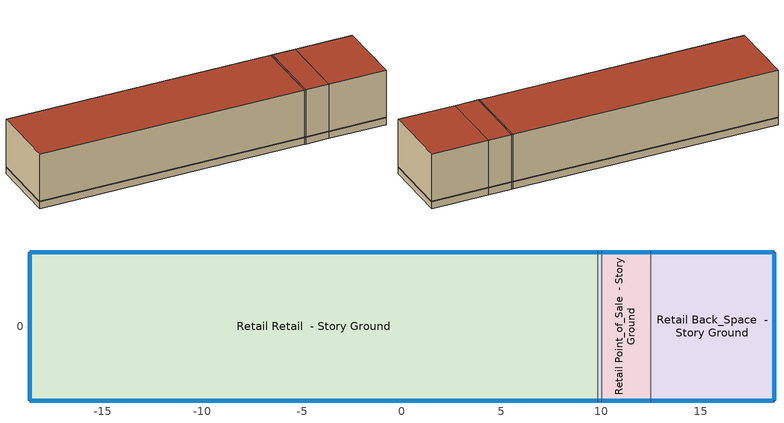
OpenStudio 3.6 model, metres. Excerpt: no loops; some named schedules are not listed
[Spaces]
Retail Retail  - Story Ground
 floor ground (Foundation F 126 Perim 6447 Area 21279): -18.67,-3.73 -18.67,3.73 9.84,3.73 9.84,-3.73 z0
 wall outside: 9.84,3.73 -18.67,3.73 -18.67,-3.73 9.84,-3.73 z0:6.1
 wall to Retail Entry  - Story Ground: 9.84,-3.73 9.84,3.73 z0:6.1
 window (Window U-0.5 SHGC 0.27): -18.64,-3.73 9.81,-3.73 / 9.81,3.73 -18.64,3.73 / -18.67,3.71 -18.67,-3.71 z0.76:0.82
 roof outside: 9.84,-3.73 9.84,3.73 -18.67,3.73 -18.67,-3.73 z6.1
Retail Entry  - Story Ground
 floor ground (Foundation F 126 Perim 039 Area 145): 9.84,-3.73 9.84,3.73 10.03,3.73 10.03,-3.73 z0
 wall outside: 10.03,3.73 9.84,3.73 / 9.84,-3.73 10.03,-3.73 z0:6.1
 wall to Retail Point_of_Sale  - Story Ground: 10.03,-3.73 10.03,3.73 z0:6.1
 window (Window U-0.5 SHGC 0.27): 10.01,3.73 9.86,3.73 / 9.86,-3.73 10.01,-3.73 z0.76:0.84
 roof outside: 10.03,-3.73 10.03,3.73 9.84,3.73 9.84,-3.73 z6.1
Retail Point_of_Sale  - Story Ground
 floor ground (Foundation F 126 Perim 491 Area 1831): 10.03,-3.73 10.03,3.73 12.48,3.73 12.48,-3.73 z0
 wall outside: 12.48,3.73 10.03,3.73 / 10.03,-3.73 12.48,-3.73 z0:6.1
 wall to Retail Back_Space  - Story Ground: 12.48,-3.73 12.48,3.73 z0:6.1
 window (Window U-0.5 SHGC 0.27): 12.46,3.73 10.06,3.73 / 10.06,-3.73 12.46,-3.73 z0.76:0.82
 roof outside: 12.48,-3.73 12.48,3.73 10.03,3.73 10.03,-3.73 z6.1
Retail Back_Space  - Story Ground
 floor ground (Foundation F 126 Perim 1983 Area 4615): 12.48,-3.73 12.48,3.73 18.67,3.73 18.67,-3.73 z0
 wall outside: 12.48,-3.73 18.67,-3.73 18.67,3.73 12.48,3.73 z0:6.1
 window (Window U-0.5 SHGC 0.27): 18.64,3.73 12.51,3.73 / 12.51,-3.73 18.64,-3.73 / 18.67,-3.71 18.67,3.71 z0.76:0.82
 roof outside: 18.67,-3.73 18.67,3.73 12.48,3.73 12.48,-3.73 z6.1
[Site]
Chicago Ohare Intl Ap: Latitude {deg}=41.98; Longitude {deg}=-87.92; Time Zone {hr}=-6; Elevation {m}=201; Terrain=City
[Site:WaterMainsTemperature]
Calculation Method=Correlation; Annual Average Outdoor Air Temperature {C}=20.365; Maximum Difference In Monthly Average Outdoor Air Temperatures {deltaC}=18.17
[ClimateZones]
Climate Zone Institution Name 1=ASHRAE; Climate Zone Document Name 1=ANSI/ASHRAE Standard 169; Climate Zone Document Year 1=2006; Climate Zone Value 1=ASHRAE 169-2013-2A; Climate Zone Institution Name 2=CEC; Climate Zone Document Name 2=California Climate Zone Descriptions; Climate Zone Document Year 2=1995
[Building]
ComStock 90.1-2007|RetailStandalone: North Axis {deg}=45; Default Construction Set=ComStock 90.1-2007 - Retail - ASHRAE 169-2013-2A; Default Schedule Set=Building Default Schedule Set; Standards Building Type=Retail
[Site:GroundTemperature:FCfactorMethod]
January Ground Temperature {C}=24.2; February Ground Temperature {C}=18.9; March Ground Temperature {C}=15.7; April Ground Temperature {C}=13.6; May Ground Temperature {C}=15.5; June Ground Temperature {C}=17.1; July Ground Temperature {C}=21.2; August Ground Temperature {C}=26.9; September Ground Temperature {C}=27.6; October Ground Temperature {C}=27.9; November Ground Temperature {C}=27.4; December Ground Temperature {C}=26.2
[SizingPeriod:DesignDay] Barometric Pressure {Pa}=98934; Rain Indicator=No; Snow Indicator=No; Day of Month=21; Daylight Saving Time Indicator=No; Dry-Bulb Temperature Range Modifier Type=DefaultMultipliers
Name | Maximum Dry-Bulb Temperature {C} | Daily Dry-Bulb Temperature Range {deltaC} | Wind Speed {m/s} | Wind Direction {deg} | Sky Clearness | Month | Day Type | Humidity Condition Type | Wetbulb or DewPoint at Maximum Dry-Bulb {C} | Solar Model Indicator | ASHRAE Clear Sky Optical Depth for Beam Irradiance | ASHRAE Clear Sky Optical Depth for Diffuse Irradiance
Chicago Ohare Intl Ap Ann Htg 99.6% Condns DB | -20 | 0 | 4.9 | 270 | 0 | 1 | WinterDesignDay | Wetbulb | -20 | ASHRAEClearSky
Chicago Ohare Intl Ap Ann Hum_n 99.6% Condns DP=>MCDB | -19.2 | 0 | 4.9 | 270 | 0 | 1 | WinterDesignDay | Dewpoint | -25.7 | ASHRAEClearSky
Chicago Ohare Intl Ap Ann Htg Wind 99.6% Condns WS=>MCDB | -3.5 | 0 | 12.4 | 270 | 0 | 1 | WinterDesignDay | Wetbulb | -3.5 | ASHRAEClearSky
Chicago Ohare Intl Ap Ann Clg .4% Condns DB=>MWB | 33.3 | 10.5 | 5.2 | 230 |  | 7 | SummerDesignDay | Wetbulb | 23.7 | ASHRAETau | 0.455 | 2.05
[Construction:FfactorGroundFloor] F-Factor {W/m-K}=1.26344
Name | Area {m2} | PerimeterExposed {m}
Foundation F 126 Perim 1983 Area 4615 | 46.1542 | 19.8298
Foundation F 126 Perim 491 Area 1831 | 18.3112 | 4.90519
Foundation F 126 Perim 039 Area 145 | 1.44929 | 0.388234
Foundation F 126 Perim 6447 Area 21279 | 212.794 | 64.4693
[DefaultConstructionSet]
ComStock 90.1-2007 - Retail - ASHRAE 169-2013-2A: Default Exterior Surface Constructions=Default Surface Constructions 1; Default Interior Surface Constructions=Default Surface Constructions 2; Default Ground Contact Surface Constructions=Default Surface Constructions 3; Default Exterior SubSurface Constructions=Default Sub Surface Constructions 1; Default Interior SubSurface Constructions=Default Sub Surface Constructions 2; Interior Partition Construction=Typical Interior Partition
[DefaultSurfaceConstructions]
Name | Floor Construction | Wall Construction | Roof Ceiling Construction
Default Surface Constructions 1 | Typical Insulated Exterior Mass Floor R-9.35 | Typical Insulated Steel Framed Exterior Wall R-8.06 | Typical IEAD Roof - Highly Reflective R-20.83
Default Surface Constructions 2 | Typical Interior Floor | Typical Interior Wall | Typical Interior Ceiling
Default Surface Constructions 3 | Typical Insulated Carpeted 6in Slab Floor | Typical Insulated Basement Mass Wall
[Construction]
Typical Insulated Exterior Mass Floor R-9.35: Typical Insulation R-6.78, 4 in. Normalweight Concrete Floor, Typical Carpet Pad
Typical IEAD Roof - Highly Reflective R-20.83: Roof Membrane - Highly Reflective, Typical Insulation R-19.72, Metal Roof Surface
Typical Interior Floor: 100mm Normalweight concrete floor, CP02 CARPET PAD
Typical Interior Wall: G01 13mm gypsum board, G01 13mm gypsum board
Typical Interior Ceiling: CP02 CARPET PAD, 100mm Normalweight concrete floor
Typical Insulated Carpeted 6in Slab Floor: 6 in. Normalweight Concrete Floor, Typical Carpet Pad
Typical Insulated Basement Mass Wall: 8 in. Concrete Block Basement Wall
U 0.72 SHGC 0.25 Sgl Ref-B-M Tint 6mm: REF B TINT MID 6MM
Typical Insulated Metal Door R-1.43: F08 Metal surface, Typical Insulation R-0.58
U 0.88 SHGC 0.16 Sgl Ref-A-L Clr 6mm: REF A CLEAR LO 6MM
Typical Overhead Door R-0.86: Typical Insulation R-0.01
U 1.98 SHGC 0.36 Sgl Ref-B-H Clr 6mm: REF B CLEAR HI 6MM
Typical Interior Window: Clear 3mm
Typical Interior Door; Typical Interior Partition: G05 25mm wood
Typical Insulated Steel Framed Exterior Wall R-8.06: 25mm Stucco, 5/8 in. Gypsum Board, Typical Insulation R-5.89, 5/8 in. Gypsum Board
InteriorFurnishings 1: Std Wood 6inch 1
Window U-0.5 SHGC 0.27: Simple Glazing Double - LowE - Tinted/Reflective - Thermally Broken Aluminum
[Material:NoMass] Roughness=Smooth; Thermal Absorptance=0.9; Solar Absorptance=0.7
Name | Thermal Resistance {m2-K/W} | Visible Absorptance
Typical Insulation R-6.78 | 1.19347 | 0.7
Typical Carpet Pad; CP02 CARPET PAD | 0.21648 | 0.8
Typical Insulation R-19.72 | 3.4722 | 0.7
Typical Insulation R-0.58 | 0.101875 | 0.7
Typical Insulation R-0.01 | 0.001 | 0.7
Typical Insulation R-5.89 | 1.03652 | 0.7
[Material]
Name | Roughness | Thickness {m} | Conductivity {W/m-K} | Density {kg/m3} | Specific Heat {J/kg-K} | Thermal Absorptance | Solar Absorptance | Visible Absorptance
4 in. Normalweight Concrete Floor | MediumRough | 0.1016 | 2.31 | 2322 | 832 | 0.9 | 0.7 | 0.7
Roof Membrane - Highly Reflective | VeryRough | 0.0095 | 0.16 | 1121.29 | 1460 | 0.75 | 0.45 | 0.7
Metal Roof Surface; F08 Metal surface | Smooth | 0.0008 | 45.28 | 7824 | 500 | 0.9 | 0.7 | 0.7
100mm Normalweight concrete floor | MediumRough | 0.1016 | 2.31045 | 2322 | 832.557 | 0.9 | 0.7 | 0.7
G01 13mm gypsum board | Smooth | 0.0127 | 0.160031 | 800.001 | 1090.73 | 0.9 | 0.7 | 0.5
6 in. Normalweight Concrete Floor | MediumRough | 0.1524 | 2.31 | 2322 | 832 | 0.9 | 0.7 | 0.7
8 in. Concrete Block Basement Wall | MediumRough | 0.2032 | 1.326 | 1842 | 912 | 0.9 | 0.7 | 0.7
G05 25mm wood | MediumSmooth | 0.0254 | 0.15 | 608 | 1630 | 0.9 | 0.5 | 0.5
25mm Stucco | Smooth | 0.0254 | 0.72 | 1856 | 840 | 0.9 | 0.7 | 0.7
5/8 in. Gypsum Board | MediumSmooth | 0.0159 | 0.16 | 800 | 1090 | 0.9 | 0.7 | 0.7
Std Wood 6inch 1 | MediumSmooth | 0.15 | 0.12 | 540 | 1210 | 0.9 | 0.7 | 0.7
[DefaultSubSurfaceConstructions]
Name | Fixed Window Construction | Operable Window Construction | Door Construction | Glass Door Construction | Overhead Door Construction | Skylight Construction | Tubular Daylight Dome Construction | Tubular Daylight Diffuser Construction
Default Sub Surface Constructions 1 | U 0.72 SHGC 0.25 Sgl Ref-B-M Tint 6mm | U 0.72 SHGC 0.25 Sgl Ref-B-M Tint 6mm | Typical Insulated Metal Door R-1.43 | U 0.88 SHGC 0.16 Sgl Ref-A-L Clr 6mm | Typical Overhead Door R-0.86 | U 1.98 SHGC 0.36 Sgl Ref-B-H Clr 6mm | Typical Interior Window | Typical Interior Window
Default Sub Surface Constructions 2 | Typical Interior Window | Typical Interior Window | Typical Interior Door
[WindowMaterial:Glazing] Optical Data Type=SpectralAverage; Infrared Transmittance at Normal Incidence=0; Front Side Infrared Hemispherical Emissivity=0.84; Conductivity {W/m-K}=0.9; Dirt Correction Factor for Solar and Visible Transmittance=1; Solar Diffusing=No
Name | Thickness {m} | Solar Transmittance at Normal Incidence | Front Side Solar Reflectance at Normal Incidence | Back Side Solar Reflectance at Normal Incidence | Visible Transmittance at Normal Incidence | Front Side Visible Reflectance at Normal Incidence | Back Side Visible Reflectance at Normal Incidence | Back Side Infrared Hemispherical Emissivity
REF B TINT MID 6MM | 0.006 | 0.1 | 0.11 | 0.41 | 0.13 | 0.1 | 0.32 | 0.45
REF A CLEAR LO 6MM | 0.006 | 0.066 | 0.341 | 0.493 | 0.08 | 0.41 | 0.37 | 0.4
REF B CLEAR HI 6MM | 0.006 | 0.24 | 0.16 | 0.32 | 0.3 | 0.16 | 0.29 | 0.6
Clear 3mm | 0.003 | 0.837 | 0.075 | 0.075 | 0.898 | 0.081 | 0.081 | 0.84
[WindowMaterial:SimpleGlazingSystem]
Simple Glazing Double - LowE - Tinted/Reflective - Thermally Broken Aluminum: U-Factor {W/m2-K}=2.81642; Solar Heat Gain Coefficient=0.266; Visible Transmittance=0.359
[SpaceType] Standards Building Type=Retail
Name | Default Schedule Set | Design Specification Outdoor Air Object | Standards Space Type
Retail Entry - ComStock 90.1-2007 | Retail Entry Schedule Set | Retail Entry Ventilation | Entry
Retail Point_of_Sale - ComStock 90.1-2007 | Retail Point_of_Sale Schedule Set | Retail Point_of_Sale Ventilation | Point_of_Sale
Retail Back_Space - ComStock 90.1-2007 | Retail Back_Space Schedule Set | Retail Back_Space Ventilation | Back_Space
Retail Retail - ComStock 90.1-2007 | Retail Retail Schedule Set | Retail Retail Ventilation | Retail
[BuildingStory]
Story Ground: Nominal Z Coordinate {m}=0; Nominal Floor to Floor Height {m}=6.096
[Space] Building Story=Story Ground
Name | Space Type | Thermal Zone
Retail Retail  - Story Ground | Retail Retail - ComStock 90.1-2007 | Zone Retail Retail  - Story Ground
Retail Entry  - Story Ground | Retail Entry - ComStock 90.1-2007 | Zone Retail Entry  - Story Ground
Retail Point_of_Sale  - Story Ground | Retail Point_of_Sale - ComStock 90.1-2007 | Zone Retail Point_of_Sale  - Story Ground
Retail Back_Space  - Story Ground | Retail Back_Space - ComStock 90.1-2007 | Zone Retail Back_Space  - Story Ground
[ThermalZone] Multiplier=1; Use Ideal Air Loads=No
Name | Thermostat
Zone Retail Retail  - Story Ground | Retail Retail - ComStock 90.1-2007 Thermostat
Zone Retail Entry  - Story Ground | Retail Entry - ComStock 90.1-2007 Thermostat
Zone Retail Point_of_Sale  - Story Ground | Retail Point_of_Sale - ComStock 90.1-2007 Thermostat
Zone Retail Back_Space  - Story Ground | Retail Back_Space - ComStock 90.1-2007 Thermostat
[People:Definition] Number of People Calculation Method=People/Area; People per Space Floor Area {person/m2}=0.161459; Fraction Radiant=0.3
Retail Back_Space People Definition; Retail Entry People Definition; Retail Point_of_Sale People Definition; Retail Retail People Definition
[People] Work Efficiency Schedule=Work Efficiency Schedule; Clothing Insulation Schedule=Clothing Schedule; Air Velocity Schedule=Air Velocity Schedule; Multiplier=1
Name | People Definition | Space or SpaceType
Retail Back_Space People | Retail Back_Space People Definition | Retail Back_Space - ComStock 90.1-2007
Retail Entry People | Retail Entry People Definition | Retail Entry - ComStock 90.1-2007
Retail Point_of_Sale People | Retail Point_of_Sale People Definition | Retail Point_of_Sale - ComStock 90.1-2007
Retail Retail People | Retail Retail People Definition | Retail Retail - ComStock 90.1-2007
[Lights:Definition] Design Level Calculation Method=Watts/Area; Fraction Visible=0.2; Return Air Fraction=0
Name | Watts per Space Floor Area {W/m2} | Fraction Radiant
Retail Retail - ComStock 90.1-2007 General Lights Definition; Retail Point_of_Sale - ComStock 90.1-2007 General Lights Definition | 5.73211 | 0.31
Retail Retail - ComStock 90.1-2007 Task Lights Definition; Retail Point_of_Sale - ComStock 90.1-2007 Task Lights Definition | 3.42471 | 0.125
Retail Back_Space - ComStock 90.1-2007 General Lights Definition | 2.06273 | 0.31
Retail Entry - ComStock 90.1-2007 General Lights Definition | 1.92838 | 0.31
Retail Entry - ComStock 90.1-2007 Task Lights Definition | 1.01438 | 0.125
Retail Entry - ComStock 90.1-2007 Wall Wash Lights Definition | 1.81461 | 0.125
[ElectricEquipment:Definition] Design Level Calculation Method=Watts/Area; Fraction Latent=0; Fraction Radiant=0.5; Fraction Lost=0
Name | Watts per Space Floor Area {W/m2}
Retail Back_Space Elec Equip Definition | 5.92185
Retail Entry Elec Equip Definition; Retail Retail Elec Equip Definition | 2.36874
Retail Point_of_Sale Elec Equip Definition | 15.7916
[ElectricEquipment] Schedule=Mercantile_Retail BLDG_EQUIP_EndUseData BPR Adjusted
Name | Electric Equipment Definition | Space or SpaceType
Retail Back_Space Elec Equip | Retail Back_Space Elec Equip Definition | Retail Back_Space - ComStock 90.1-2007
Retail Entry Elec Equip | Retail Entry Elec Equip Definition | Retail Entry - ComStock 90.1-2007
Retail Point_of_Sale Elec Equip | Retail Point_of_Sale Elec Equip Definition | Retail Point_of_Sale - ComStock 90.1-2007
Retail Retail Elec Equip | Retail Retail Elec Equip Definition | Retail Retail - ComStock 90.1-2007
[DesignSpecification:OutdoorAir] Outdoor Air Method=Sum; Outdoor Air Flow per Floor Area {m3/s-m2}=0.0006096
Name | Outdoor Air Flow per Person {m3/s-person}
Retail Back_Space Ventilation
Retail Entry Ventilation; Retail Point_of_Sale Ventilation; Retail Retail Ventilation | 0.00353961
[DefaultScheduleSet]
Name | Number of People Schedule | People Activity Level Schedule | Lighting Schedule | Electric Equipment Schedule | Infiltration Schedule | Hours of Operation Schedule
Retail Back_Space Schedule Set; Retail Entry Schedule Set; Retail Point_of_Sale Schedule Set; Retail Retail Schedule Set | RetailStandalone BLDG_OCC_SCH | RetailStandalone ACTIVITY_SCH | Mercantile_Retail BLDG_LIGHT_EndUseData | Mercantile_Retail BLDG_EQUIP_EndUseData | RetailStandalone INFIL_SCH_PNNL
Building Default Schedule Set |  |  |  |  |  | Building Hours of Operation NonResidential
[SpaceInfiltration:DesignFlowRate] Schedule=Always On Discrete; Design Flow Rate Calculation Method=Flow/ExteriorArea; Constant Term Coefficient=0; Temperature Term Coefficient=0; Velocity Term Coefficient=0.224; Velocity Squared Term Coefficient=0
Name | Space or SpaceType | Flow per Exterior Surface Area {m3/s-m2}
Retail Back_Space  - Story Ground Infiltration | Retail Back_Space  - Story Ground | 0.000741948
Retail Entry  - Story Ground Infiltration | Retail Entry  - Story Ground | 0.000635853
Retail Point_of_Sale  - Story Ground Infiltration | Retail Point_of_Sale  - Story Ground | 0.000635853
Retail Retail  - Story Ground Infiltration | Retail Retail  - Story Ground | 0.000665107
[Exterior:Lights:Definition]
Name | Design Level {W}
Parking Areas and Drives Def (W/ft^2) | 0.0414577
Building Facades Def (W/ft^2) | 0.2
Main Entries Def (W/ft) | 30
Other Doors Def (W/ft) | 20
[Exterior:Lights] Control Option=AstronomicalClock
Name | Exterior Lights Definition | Schedule | Multiplier
Parking Areas and Drives | Parking Areas and Drives Def (W/ft^2) | Always On Discrete | 4252.71
Building Facades | Building Facades Def (W/ft^2) | Schedule Ruleset 1 | 5878.78
Main Entries | Main Entries Def (W/ft) | Always On Discrete | 8
Other Doors | Other Doors Def (W/ft) | Always On Discrete | 3.516
[ThermostatSetpoint:DualSetpoint] Heating Setpoint Temperature Schedule=RetailStandalone HTGSETP_SCH_NO_OPTIMUM
Name | Cooling Setpoint Temperature Schedule
Retail Back_Space - ComStock 90.1-2007 Thermostat; Retail Point_of_Sale - ComStock 90.1-2007 Thermostat; Retail Retail - ComStock 90.1-2007 Thermostat | RetailStandalone CLGSETP_SCH_NO_SETBACK
Retail Entry - ComStock 90.1-2007 Thermostat | RetailStandalone FRONT_ENTRY_COOLING
[InternalMass:Definition]
Internal Mass Definition 2: Construction=InteriorFurnishings 1; Design Level Calculation Method=SurfaceArea/Area; Surface Area per Space Floor Area=2
[InternalMass] Internal Mass Definition=Internal Mass Definition 2; Multiplier=1
Name | Space or SpaceType
Retail Back_Space  - Story Ground Mass | Retail Back_Space  - Story Ground
Retail Point_of_Sale  - Story Ground Mass | Retail Point_of_Sale  - Story Ground
Retail Retail  - Story Ground Mass | Retail Retail  - Story Ground
[Lights] Schedule=Mercantile_Retail BLDG_LIGHT_EndUseData BPR Adjusted; Fraction Replaceable=1
Name | Lights Definition | Space or SpaceType
Retail Retail - ComStock 90.1-2007 General Lighting | Retail Retail - ComStock 90.1-2007 General Lights Definition | Retail Retail - ComStock 90.1-2007
Retail Retail - ComStock 90.1-2007 Task Lighting | Retail Retail - ComStock 90.1-2007 Task Lights Definition | Retail Retail - ComStock 90.1-2007
Retail Back_Space - ComStock 90.1-2007 General Lighting | Retail Back_Space - ComStock 90.1-2007 General Lights Definition | Retail Back_Space - ComStock 90.1-2007
Retail Point_of_Sale - ComStock 90.1-2007 General Lighting | Retail Point_of_Sale - ComStock 90.1-2007 General Lights Definition | Retail Point_of_Sale - ComStock 90.1-2007
Retail Point_of_Sale - ComStock 90.1-2007 Task Lighting | Retail Point_of_Sale - ComStock 90.1-2007 Task Lights Definition | Retail Point_of_Sale - ComStock 90.1-2007
Retail Entry - ComStock 90.1-2007 General Lighting | Retail Entry - ComStock 90.1-2007 General Lights Definition | Retail Entry - ComStock 90.1-2007
Retail Entry - ComStock 90.1-2007 Task Lighting | Retail Entry - ComStock 90.1-2007 Task Lights Definition | Retail Entry - ComStock 90.1-2007
Retail Entry - ComStock 90.1-2007 Wall Wash Lighting | Retail Entry - ComStock 90.1-2007 Wall Wash Lights Definition | Retail Entry - ComStock 90.1-2007
[GroundHeatExchanger:Vertical]
Ground Heat Exchanger Vertical 1: Design Flow Rate {m3/s}=0.0044; Number of Bore Holes=22; Bore Hole Length {m}=91.7174; Bore Hole Radius {m}=0.063508; Ground Thermal Conductivity {W/m-K}=2; Ground Thermal Heat Capacity {J/m3-K}=2343493000; Ground Temperature {C}=18.3; Grout Thermal Conductivity {W/m-K}=1; Pipe Thermal Conductivity {W/m-K}=0.4; Pipe Out Diameter {m}=0.02667; U-Tube Distance {m}=0.0323; Pipe Thickness {m}=0.002535; Maximum Length of Simulation=2; G-Function Reference Ratio=0.0005; G-Function Ln(T/Ts) Value 1=-48.4505; G-Function G Value 1=0; G-Function Ln(T/Ts) Value 2=-47.0763; G-Function G Value 2=0; G-Function Ln(T/Ts) Value 3=-45.7022; G-Function G Value 3=0; G-Function Ln(T/Ts) Value 4=-44.328; G-Function G Value 4=0; G-Function Ln(T/Ts) Value 5=-42.9539; G-Function G Value 5=0; G-Function Ln(T/Ts) Value 6=-41.5797; G-Function G Value 6=0; G-Function Ln(T/Ts) Value 7=-40.2056; G-Function G Value 7=0; G-Function Ln(T/Ts) Value 8=-38.8314; G-Function G Value 8=0; G-Function Ln(T/Ts) Value 9=-37.4573; G-Function G Value 9=0; G-Function Ln(T/Ts) Value 10=-36.0831; G-Function G Value 10=0; G-Function Ln(T/Ts) Value 11=-34.709; G-Function G Value 11=0; G-Function Ln(T/Ts) Value 12=-33.3348; G-Function G Value 12=0; G-Function Ln(T/Ts) Value 13=-31.9607; G-Function G Value 13=0; G-Function Ln(T/Ts) Value 14=-30.5865; G-Function G Value 14=0; G-Function Ln(T/Ts) Value 15=-29.2124; G-Function G Value 15=0; G-Function Ln(T/Ts) Value 16=-27.8382; G-Function G Value 16=0; G-Function Ln(T/Ts) Value 17=-26.4641; G-Function G Value 17=0; G-Function Ln(T/Ts) Value 18=-25.0899; G-Function G Value 18=0; G-Function Ln(T/Ts) Value 19=-23.7158; G-Function G Value 19=0; G-Function Ln(T/Ts) Value 20=-22.3417; G-Function G Value 20=0; G-Function Ln(T/Ts) Value 21=-20.9675; G-Function G Value 21=0; G-Function Ln(T/Ts) Value 22=-19.5934; G-Function G Value 22=0; G-Function Ln(T/Ts) Value 23=-18.2192; G-Function G Value 23=0; G-Function Ln(T/Ts) Value 24=-16.8451; G-Function G Value 24=0; G-Function Ln(T/Ts) Value 25=-15.4709; G-Function G Value 25=0; G-Function Ln(T/Ts) Value 26=-14.0968; G-Function G Value 26=0; G-Function Ln(T/Ts) Value 27=-12.7226; G-Function G Value 27=0; G-Function Ln(T/Ts) Value 28=-11.3485; G-Function G Value 28=0; G-Function Ln(T/Ts) Value 29=-9.97431; G-Function G Value 29=0; G-Function Ln(T/Ts) Value 30=-8.60016; G-Function G Value 30=0; G-Function Ln(T/Ts) Value 31=-8.5; G-Function G Value 31=0; G-Function Ln(T/Ts) Value 32=-7.8; G-Function G Value 32=0; G-Function Ln(T/Ts) Value 33=-7.2; G-Function G Value 33=0; G-Function Ln(T/Ts) Value 34=-6.5; G-Function G Value 34=0; G-Function Ln(T/Ts) Value 35=-5.9; G-Function G Value 35=0; G-Function Ln(T/Ts) Value 36=-5.2; G-Function G Value 36=0; G-Function Ln(T/Ts) Value 37=-4.5; G-Function G Value 37=0; G-Function Ln(T/Ts) Value 38=-3.963; G-Function G Value 38=0; G-Function Ln(T/Ts) Value 39=-3.27; G-Function G Value 39=0; G-Function Ln(T/Ts) Value 40=-2.864; G-Function G Value 40=0; G-Function Ln(T/Ts) Value 41=-2.577; G-Function G Value 41=0; G-Function Ln(T/Ts) Value 42=-2.171; G-Function G Value 42=0; G-Function Ln(T/Ts) Value 43=-1.884; G-Function G Value 43=0; G-Function Ln(T/Ts) Value 44=-1.191; G-Function G Value 44=0; G-Function Ln(T/Ts) Value 45=-0.497; G-Function G Value 45=0; G-Function Ln(T/Ts) Value 46=-0.274; G-Function G Value 46=0; G-Function Ln(T/Ts) Value 47=-0.051; G-Function G Value 47=0; G-Function Ln(T/Ts) Value 48=0.196; G-Function G Value 48=0; G-Function Ln(T/Ts) Value 49=0.419; G-Function G Value 49=0; G-Function Ln(T/Ts) Value 50=0.642; G-Function G Value 50=0; G-Function Ln(T/Ts) Value 51=0.873; G-Function G Value 51=0; G-Function Ln(T/Ts) Value 52=1.112; G-Function G Value 52=0; G-Function Ln(T/Ts) Value 53=1.335; G-Function G Value 53=0; G-Function Ln(T/Ts) Value 54=1.679; G-Function G Value 54=0; G-Function Ln(T/Ts) Value 55=2.028; G-Function G Value 55=0; G-Function Ln(T/Ts) Value 56=2.275; G-Function G Value 56=0; G-Function Ln(T/Ts) Value 57=3.003; G-Function G Value 57=0
[Schedule:Ruleset]
Name | Default Day Schedule | Summer Design Day Schedule | Winter Design Day Schedule
Clothing Schedule | Clothing Schedule Default Winter Clothes
Air Velocity Schedule | Air Velocity Schedule Default
Work Efficiency Schedule | Work Efficiency Schedule Default
RetailStandalone BLDG_OCC_SCH | RetailStandalone BLDG_OCC_SCH Default | RetailStandalone BLDG_OCC_SCH Summer Design Day | RetailStandalone BLDG_OCC_SCH Winter Design Day
RetailStandalone ACTIVITY_SCH | RetailStandalone ACTIVITY_SCH Default | RetailStandalone ACTIVITY_SCH Summer Design Day | RetailStandalone ACTIVITY_SCH Winter Design Day
Mercantile_Retail BLDG_LIGHT_EndUseData | Mercantile_Retail BLDG_LIGHT_EndUseData Default | Mercantile_Retail BLDG_LIGHT_EndUseData Summer Design Day | Mercantile_Retail BLDG_LIGHT_EndUseData Winter Design Day
Mercantile_Retail BLDG_EQUIP_EndUseData | Mercantile_Retail BLDG_EQUIP_EndUseData Default | Mercantile_Retail BLDG_EQUIP_EndUseData Summer Design Day | Mercantile_Retail BLDG_EQUIP_EndUseData Winter Design Day
RetailStandalone INFIL_SCH_PNNL | RetailStandalone INFIL_SCH_PNNL Default | RetailStandalone INFIL_SCH_PNNL Summer Design Day | RetailStandalone INFIL_SCH_PNNL Winter Design Day
Schedule Ruleset 1 | Schedule Day 11
RetailStandalone HTGSETP_SCH_NO_OPTIMUM | RetailStandalone HTGSETP_SCH_NO_OPTIMUM Default | Schedule Day 14 | Schedule Day 15
RetailStandalone CLGSETP_SCH_NO_SETBACK | RetailStandalone CLGSETP_SCH_NO_SETBACK Default | Schedule Day 12 | Schedule Day 13
RetailStandalone FRONT_ENTRY_COOLING | RetailStandalone FRONT_ENTRY_COOLING Default | RetailStandalone FRONT_ENTRY_COOLING Summer Design Day | RetailStandalone FRONT_ENTRY_COOLING Winter Design Day
Building Hours of Operation NonResidential | Building Hours of Operation NonResidential Default | Building Hours of Operation NonResidential Summer Design Day | Building Hours of Operation NonResidential Winter Design Day
Mercantile_Retail BLDG_LIGHT_EndUseData BPR Adjusted | Mercantile_Retail BLDG_LIGHT_EndUseData Default 1 | Mercantile_Retail BLDG_LIGHT_EndUseData Summer Design Day 1 | Mercantile_Retail BLDG_LIGHT_EndUseData Winter Design Day 1
Mercantile_Retail BLDG_EQUIP_EndUseData BPR Adjusted | Mercantile_Retail BLDG_EQUIP_EndUseData Default 1 | Mercantile_Retail BLDG_EQUIP_EndUseData Summer Design Day 1 | Mercantile_Retail BLDG_EQUIP_EndUseData Winter Design Day 1
[Schedule:Day]
RetailStandalone BLDG_OCC_SCH Default: Yes, 0, 10, 0.0333333, 0, 20, 0.0166667, 0, 30, 0, 10, 0, 0, 10, 9, 0.0166667, 10, 19, 0.0333333, 10, 29, 0.05, 10, 39, 0.0666667, 10, 49, 0.0833333, 10, 59, 0.1, 11, 0, 0.1, 11, 9, 0.116667, 11, 19, 0.133333, 11, 29, 0.15, 11, 39, 0.166667, 11, 49, 0.183333, 11, 59, 0.2, 12, 0, 0.2, 12, 30, 0.2, 12, 39, 0.208889, 12, 49, 0.217778, 12, 59, 0.226667, 13, 9, 0.235556, 13, 19, 0.244444, 13, 29, 0.253333, 13, 39, 0.262222, 13, 49, 0.271111, 13, 59, 0.28, 14, 9, 0.288889, 14, 19, 0.297778, 14, 29, 0.306667, 14, 39, 0.315556, 14, 49, 0.324444, 14, 59, 0.333333, 15, 9, 0.342222, 15, 19, 0.351111, 15, 29, 0.36, 15, 39, 0.368889, 15, 49, 0.377778, 15, 59, 0.386667, 16, 9, 0.395556, 16, 15, 0.4, 21, 30, 0.4, 21, 40, 0.366667, 21, 50, 0.333333, 22, 0, 0.3, 22, 10, 0.266667, 22, 20, 0.233333, 22, 30, 0.2, 22, 40, 0.183333, 22, 50, 0.166667, 23, 0, 0.15, 23, 10, 0.133333, 23, 20, 0.116667, 23, 30, 0.1, 23, 40, 0.0833333, 23, 50, 0.0666667, 24, 0, 0.05
RetailStandalone BLDG_OCC_SCH Summer Design Day; Mercantile_Retail BLDG_LIGHT_EndUseData Summer Design Day; Mercantile_Retail BLDG_EQUIP_EndUseData Summer Design Day; Building Hours of Operation NonResidential Winter Design Day; Building Hours of Operation NonResidential Summer Design Day: 24, 0, 1
RetailStandalone BLDG_OCC_SCH Winter Design Day; Mercantile_Retail BLDG_LIGHT_EndUseData Winter Design Day; Mercantile_Retail BLDG_EQUIP_EndUseData Winter Design Day: 24, 0, 0
RetailStandalone ACTIVITY_SCH Default: Yes, 24, 0, 120
RetailStandalone ACTIVITY_SCH Winter Design Day; RetailStandalone ACTIVITY_SCH Summer Design Day: 24, 0, 120
Mercantile_Retail BLDG_LIGHT_EndUseData Default: Yes, 0, 10, 0.0990279, 0, 20, 0.0908426, 0, 30, 0.0826573, 0, 40, 0.0811729, 0, 49, 0.0796886, 0, 59, 0.0782042, 1, 9, 0.0767199, 1, 19, 0.0752356, 1, 30, 0.0737512, 1, 40, 0.0724585, 1, 50, 0.0711657, 2, 0, 0.069873, 2, 9, 0.0685802, 2, 19, 0.0672875, 2, 29, 0.0659947, 2, 30, 0.0659947, 2, 39, 0.0656892, 2, 49, 0.0653837, 2, 59, 0.0650782, 3, 9, 0.0647726, 3, 19, 0.0644671, 3, 29, 0.0641616, 3, 30, 0.0641616, 3, 39, 0.0653482, 3, 49, 0.0665348, 3, 59, 0.0677214, 4, 9, 0.068908, 4, 19, 0.0700947, 4, 30, 0.0712813, 4, 40, 0.0754337, 4, 50, 0.0795862, 5, 0, 0.0837386, 5, 10, 0.087891, 5, 20, 0.0920435, 5, 30, 0.0961959, 5, 40, 0.106886, 5, 50, 0.117577, 6, 0, 0.128267, 6, 10, 0.138957, 6, 20, 0.149648, 6, 30, 0.160338, 6, 40, 0.198035, 6, 50, 0.235731, 7, 0, 0.273428, 7, 10, 0.311124, 7, 20, 0.34882, 7, 30, 0.386517, 7, 40, 0.450641, 7, 50, 0.514765, 8, 0, 0.578889, 8, 9, 0.643013, 8, 19, 0.707137, 8, 29, 0.771261, 8, 30, 0.771261, 8, 39, 0.799719, 8, 49, 0.828176, 8, 59, 0.856634, 9, 9, 0.885092, 9, 19, 0.913549, 9, 29, 0.942007, 9, 30, 0.942007, 9, 39, 0.94667, 9, 49, 0.951334, 9, 59, 0.955997, 10, 9, 0.96066, 10, 19, 0.965324, 10, 29, 0.969987, 10, 30, 0.969987, 10, 39, 0.970107, 10, 49, 0.970227, 10, 59, 0.970348, 11, 9, 0.970468, 11, 19, 0.970588, 11, 29, 0.970708, 11, 30, 0.970708, 11, 39, 0.970732, 11, 49, 0.970757, 11, 59, 0.970781, 12, 9, 0.970805, 12, 19, 0.97083, 12, 29, 0.970854, 12, 30, 0.970854, 12, 39, 0.970894, 12, 49, 0.970933, 12, 59, 0.970973, 13, 9, 0.971013, 13, 19, 0.971053, 13, 29, 0.971093, 13, 30, 0.971093, 13, 39, 0.971133, 13, 49, 0.971174, 13, 59, 0.971215, 14, 9, 0.971255, 14, 19, 0.971296, 14, 29, 0.971337, 14, 30, 0.971337, 14, 39, 0.971337, 14, 49, 0.971338, 14, 59, 0.971338, 15, 9, 0.971339, 15, 19, 0.97134, 15, 29, 0.97134, 15, 30, 0.97134, 15, 39, 0.971345, 15, 49, 0.97135, 15, 59, 0.971355, 16, 9, 0.97136, 16, 19, 0.971364, 16, 30, 0.971369, 16, 40, 0.971344, 16, 50, 0.971319, 17, 0, 0.971293, 17, 10, 0.971268, 17, 20, 0.971243, 17, 30, 0.971217, 17, 40, 0.971161, 17, 50, 0.971105, 18, 0, 0.971049, 18, 10, 0.970993, 18, 20, 0.970936, 18, 30, 0.97088, 18, 40, 0.970781, 18, 50, 0.970682, 19, 0, 0.970582, 19, 10, 0.970483, 19, 20, 0.970384, 19, 30, 0.970285, 19, 40, 0.969748, 19, 50, 0.969211, 20, 0, 0.968674, 20, 10, 0.968137, 20, 20, 0.9676, 20, 30, 0.967063, 20, 40, 0.946091, 20, 50, 0.92512, 21, 0, 0.904148, 21, 10, 0.883177, 21, 20, 0.862205, 21, 30, 0.841234, 21, 40, 0.769699, 21, 50, 0.698164, 22, 0, 0.626629, 22, 10, 0.555095, 22, 20, 0.48356, 22, 30, 0.412025, 22, 40, 0.365316, 22, 50, 0.318606, 23, 0, 0.271897, 23, 10, 0.225188, 23, 20, 0.178478, 23, 30, 0.131769, 23, 40, 0.123584, 23, 50, 0.115399, 24, 0, 0.107213
Mercantile_Retail BLDG_EQUIP_EndUseData Default: Yes, 0, 5, 0.446387, 0, 15, 0.445531, 0, 25, 0.444674, 0, 35, 0.443818, 0, 45, 0.442962, 0, 55, 0.442105, 1, 5, 0.441249, 1, 15, 0.440392, 1, 25, 0.439536, 1, 35, 0.438679, 1, 45, 0.437823, 1, 55, 0.436967, 2, 5, 0.43611, 2, 15, 0.435254, 2, 25, 0.434397, 2, 35, 0.433541, 2, 45, 0.432685, 2, 55, 0.431828, 3, 0, 0.4314, 3, 9, 0.42935, 3, 19, 0.4273, 3, 29, 0.42525, 3, 39, 0.4232, 3, 49, 0.42115, 3, 59, 0.4191, 4, 0, 0.4191, 4, 10, 0.418767, 4, 20, 0.418433, 4, 30, 0.4181, 4, 40, 0.417767, 4, 50, 0.417433, 5, 0, 0.4171, 5, 10, 0.41745, 5, 20, 0.4178, 5, 30, 0.41815, 5, 40, 0.4185, 5, 50, 0.41885, 6, 0, 0.4192, 6, 10, 0.419783, 6, 20, 0.420367, 6, 30, 0.42095, 6, 40, 0.421533, 6, 50, 0.422117, 7, 0, 0.4227, 7, 10, 0.424283, 7, 20, 0.425867, 7, 30, 0.42745, 7, 40, 0.429033, 7, 50, 0.430617, 8, 0, 0.4322, 8, 9, 0.435533, 8, 19, 0.438867, 8, 29, 0.4422, 8, 39, 0.445533, 8, 49, 0.448867, 8, 59, 0.4522, 9, 0, 0.4522, 9, 9, 0.459633, 9, 19, 0.467067, 9, 29, 0.4745, 9, 39, 0.481933, 9, 49, 0.489367, 9, 59, 0.4968, 10, 0, 0.4968, 10, 9, 0.50768, 10, 19, 0.51856, 10, 29, 0.52944, 10, 39, 0.54032, 10, 49, 0.5512, 10, 56, 0.558, 11, 6, 0.643013, 11, 16, 0.655227, 11, 26, 0.66744, 11, 36, 0.679653, 11, 46, 0.691867, 11, 52, 0.6995, 12, 2, 0.707917, 12, 12, 0.716333, 12, 22, 0.72475, 12, 32, 0.733167, 12, 42, 0.741583, 12, 52, 0.75, 13, 2, 0.754033, 13, 12, 0.758067, 13, 22, 0.7621, 13, 32, 0.766133, 13, 42, 0.770167, 13, 52, 0.7742, 14, 2, 0.775583, 14, 12, 0.776967, 14, 22, 0.77835, 14, 32, 0.779733, 14, 42, 0.781117, 14, 52, 0.7825, 15, 2, 0.783371, 15, 12, 0.784242, 15, 22, 0.785113, 15, 32, 0.785984, 15, 42, 0.786856, 15, 48, 0.7874, 15, 58, 0.790296, 16, 8, 0.787291, 16, 18, 0.784287, 16, 28, 0.781282, 16, 38, 0.778278, 16, 45, 0.7764, 16, 55, 0.77145, 17, 5, 0.7665, 17, 15, 0.76155, 17, 25, 0.7566, 17, 35, 0.75165, 17, 45, 0.7467, 17, 55, 0.73905, 18, 5, 0.7314, 18, 15, 0.72375, 18, 25, 0.7161, 18, 35, 0.70845, 18, 45, 0.7008, 18, 55, 0.69105, 19, 5, 0.6813, 19, 15, 0.67155, 19, 25, 0.6618, 19, 35, 0.65205, 19, 45, 0.6423, 19, 55, 0.63274, 20, 5, 0.62318, 20, 15, 0.61362, 20, 25, 0.60406, 20, 35, 0.5945, 20, 45, 0.58494, 20, 55, 0.57605, 21, 5, 0.56716, 21, 15, 0.55827, 21, 25, 0.54938, 21, 35, 0.54049, 21, 45, 0.5316, 21, 55, 0.5226, 22, 5, 0.5136, 22, 15, 0.5046, 22, 25, 0.4956, 22, 35, 0.4866, 22, 45, 0.4776, 22, 55, 0.472683, 23, 5, 0.467767, 23, 15, 0.46285, 23, 25, 0.457933, 23, 35, 0.453017, 23, 45, 0.4481, 23, 55, 0.447244, 24, 0, 0.446387
RetailStandalone INFIL_SCH_PNNL Default: 8, 0, 1, 19, 0, 0.25, 24, 0, 1
RetailStandalone INFIL_SCH_PNNL Summer Design Day: 6, 0, 1, 21, 0, 0.25, 24, 0, 1
RetailStandalone INFIL_SCH_PNNL Winter Design Day: 6, 0, 1, 22, 0, 0.25, 24, 0, 1
Schedule Day 11: 6, 0, 0, 24, 0, 1
RetailStandalone HTGSETP_SCH_NO_OPTIMUM Default: Yes, 8, 30, 19.4444, 24, 0, 19.4444
RetailStandalone CLGSETP_SCH_NO_SETBACK Default: Yes, 5, 0, 22.2222, 24, 0, 22.2222
RetailStandalone FRONT_ENTRY_COOLING Default: Yes, 24, 0, 100
RetailStandalone FRONT_ENTRY_COOLING Winter Design Day; RetailStandalone FRONT_ENTRY_COOLING Summer Design Day: 24, 0, 100
Building Hours of Operation NonResidential Default: 8, 30, 0, 18, 15, 1, 24, 0, 0
Schedule Day 12; Schedule Day 13: 24, 0, 22.2222
Schedule Day 14; Schedule Day 15: 24, 0, 19.4444
[Schedule:Rule]
Name | Schedule Ruleset | Rule Order | Day Schedule | Apply Saturday | Date Specification Type | Start Month | Start Day | End Month | End Day | Apply Monday | Apply Tuesday | Apply Wednesday | Apply Thursday | Apply Friday | Apply Sunday | Specific Month 1 | Specific Day 1 | Specific Month 2 | Specific Day 2 | Specific Month 3 | Specific Day 3 | Specific Month 4 | Specific Day 4 | Specific Month 5 | Specific Day 5 | Specific Month 6 | Specific Day 6 | Specific Month 7 | Specific Day 7 | Specific Month 8 | Specific Day 8 | Specific Month 9 | Specific Day 9 | Specific Month 10 | Specific Day 10 | Specific Month 11 | Specific Day 11 | Specific Month 12 | Specific Day 12 | Specific Month 13 | Specific Day 13 | Specific Month 14 | Specific Day 14 | Specific Month 15 | Specific Day 15 | Specific Month 16 | Specific Day 16 | Specific Month 17 | Specific Day 17 | Specific Month 18 | Specific Day 18 | Specific Month 19 | Specific Day 19 | Specific Month 20 | Specific Day 20 | Specific Month 21 | Specific Day 21 | Specific Month 22 | Specific Day 22 | Specific Month 23 | Specific Day 23 | Specific Month 24 | Specific Day 24 | Specific Month 25 | Specific Day 25 | Specific Month 26 | Specific Day 26 | Specific Month 27 | Specific Day 27 | Specific Month 28 | Specific Day 28 | Specific Month 29 | Specific Day 29 | Specific Month 30 | Specific Day 30 | Specific Month 31 | Specific Day 31 | Specific Month 32 | Specific Day 32 | Specific Month 33 | Specific Day 33 | Specific Month 34 | Specific Day 34 | Specific Month 35 | Specific Day 35 | Specific Month 36 | Specific Day 36 | Specific Month 37 | Specific Day 37 | Specific Month 38 | Specific Day 38 | Specific Month 39 | Specific Day 39 | Specific Month 40 | Specific Day 40 | Specific Month 41 | Specific Day 41 | Specific Month 42 | Specific Day 42 | Specific Month 43 | Specific Day 43 | Specific Month 44 | Specific Day 44 | Specific Month 45 | Specific Day 45 | Specific Month 46 | Specific Day 46 | Specific Month 47 | Specific Day 47 | Specific Month 48 | Specific Day 48 | Specific Month 49 | Specific Day 49 | Specific Month 50 | Specific Day 50 | Specific Month 51 | Specific Day 51 | Specific Month 52 | Specific Day 52
Schedule Rule 2 | RetailStandalone BLDG_OCC_SCH | 1 | RetailStandalone BLDG_OCC_SCH Sat Day | Yes | DateRange | 1 | 1 | 12 | 31
Schedule Rule 3 | RetailStandalone BLDG_OCC_SCH | 0 | RetailStandalone BLDG_OCC_SCH Wkdy Day |  | DateRange | 1 | 1 | 12 | 31 | Yes | Yes | Yes | Yes | Yes
Schedule Rule 5 | Mercantile_Retail BLDG_LIGHT_EndUseData | 0 | Mercantile_Retail BLDG_LIGHT_EndUseData Sun Day |  | DateRange | 1 | 1 | 12 | 31 |  |  |  |  |  | Yes
Schedule Rule 7 | Mercantile_Retail BLDG_EQUIP_EndUseData | 0 | Mercantile_Retail BLDG_EQUIP_EndUseData Wknd Day | Yes | DateRange | 1 | 1 | 12 | 31 |  |  |  |  |  | Yes
Schedule Rule 8 | RetailStandalone INFIL_SCH_PNNL | 1 | RetailStandalone INFIL_SCH_PNNL SmrDsn|Wkdy Day |  | DateRange | 1 | 1 | 12 | 31 | Yes | Yes | Yes | Yes | Yes
Schedule Rule 10 | RetailStandalone HTGSETP_SCH_NO_OPTIMUM | 1 | RetailStandalone HTGSETP_SCH_NO_OPTIMUM Sat Day | Yes | DateRange | 1 | 1 | 12 | 31
Schedule Rule 11 | RetailStandalone HTGSETP_SCH_NO_OPTIMUM | 0 | RetailStandalone HTGSETP_SCH_NO_OPTIMUM Wkdy Day |  | DateRange | 1 | 1 | 12 | 31 | Yes | Yes | Yes | Yes | Yes
Schedule Rule 12 | RetailStandalone CLGSETP_SCH_NO_SETBACK | 0 | RetailStandalone CLGSETP_SCH_NO_SETBACK Default|Sat|Wkdy Day | Yes | DateRange | 1 | 1 | 12 | 31 | Yes | Yes | Yes | Yes | Yes
Building Hours of Operation NonResidential Saturday Rule | Building Hours of Operation NonResidential | 1 | Building Hours of Operation NonResidential Saturday | Yes | DateRange | 1 | 1 | 12 | 31
Building Hours of Operation NonResidential Sunday Rule | Building Hours of Operation NonResidential | 0 | Building Hours of Operation NonResidential Sunday |  | DateRange | 1 | 1 | 12 | 31 |  |  |  |  |  | Yes
autogen Schedule Rule 7 1 | Mercantile_Retail BLDG_EQUIP_EndUseData | 1 | autogen Schedule Rule 7 1_day_sch | Yes | SpecificDates |  |  |  |  | Yes | Yes | Yes | Yes | Yes | Yes | 1 | 3 | 1 | 10 | 1 | 17 | 1 | 24 | 1 | 31 | 2 | 7 | 2 | 14 | 2 | 21 | 2 | 28 | 3 | 7 | 3 | 14 | 3 | 21 | 3 | 28 | 4 | 4 | 4 | 11 | 4 | 18 | 4 | 25 | 5 | 2 | 5 | 9 | 5 | 16 | 5 | 23 | 5 | 30 | 6 | 6 | 6 | 13 | 6 | 20 | 6 | 27 | 7 | 4 | 7 | 11 | 7 | 18 | 7 | 25 | 8 | 1 | 8 | 8 | 8 | 15 | 8 | 22 | 8 | 29 | 9 | 5 | 9 | 12 | 9 | 19 | 9 | 26 | 10 | 3 | 10 | 10 | 10 | 17 | 10 | 24 | 10 | 31 | 11 | 7 | 11 | 14 | 11 | 21 | 11 | 28 | 12 | 5 | 12 | 12 | 12 | 19 | 12 | 26
autogen Mercantile_Retail BLDG_LIGHT_EndUseData 1 | Mercantile_Retail BLDG_LIGHT_EndUseData | 1 | autogen Mercantile_Retail BLDG_LIGHT_EndUseData 1_day_sch | Yes | SpecificDates |  |  |  |  | Yes | Yes | Yes | Yes | Yes | Yes | 1 | 2 | 1 | 9 | 1 | 16 | 1 | 23 | 1 | 30 | 2 | 6 | 2 | 13 | 2 | 20 | 2 | 27 | 3 | 6 | 3 | 13 | 3 | 20 | 3 | 27 | 4 | 3 | 4 | 10 | 4 | 17 | 4 | 24 | 5 | 1 | 5 | 8 | 5 | 15 | 5 | 22 | 5 | 29 | 6 | 5 | 6 | 12 | 6 | 19 | 6 | 26 | 7 | 3 | 7 | 10 | 7 | 17 | 7 | 24 | 7 | 31 | 8 | 7 | 8 | 14 | 8 | 21 | 8 | 28 | 9 | 4 | 9 | 11 | 9 | 18 | 9 | 25 | 10 | 2 | 10 | 9 | 10 | 16 | 10 | 23 | 10 | 30 | 11 | 6 | 11 | 13 | 11 | 20 | 11 | 27 | 12 | 4 | 12 | 11 | 12 | 18 | 12 | 25
autogen RetailStandalone ACTIVITY_SCH 0 | RetailStandalone ACTIVITY_SCH | 0 | autogen RetailStandalone ACTIVITY_SCH 0_day_sch | Yes | SpecificDates |  |  |  |  | Yes | Yes | Yes | Yes | Yes | Yes | 1 | 2 | 1 | 9 | 1 | 16 | 1 | 23 | 1 | 30 | 2 | 6 | 2 | 13 | 2 | 20 | 2 | 27 | 3 | 6 | 3 | 13 | 3 | 20 | 3 | 27 | 4 | 3 | 4 | 10 | 4 | 17 | 4 | 24 | 5 | 1 | 5 | 8 | 5 | 15 | 5 | 22 | 5 | 29 | 6 | 5 | 6 | 12 | 6 | 19 | 6 | 26 | 7 | 3 | 7 | 10 | 7 | 17 | 7 | 24 | 7 | 31 | 8 | 7 | 8 | 14 | 8 | 21 | 8 | 28 | 9 | 4 | 9 | 11 | 9 | 18 | 9 | 25 | 10 | 2 | 10 | 9 | 10 | 16 | 10 | 23 | 10 | 30 | 11 | 6 | 11 | 13 | 11 | 20 | 11 | 27 | 12 | 4 | 12 | 11 | 12 | 18 | 12 | 25
autogen RetailStandalone ACTIVITY_SCH 1 | RetailStandalone ACTIVITY_SCH | 1 | autogen RetailStandalone ACTIVITY_SCH 1_day_sch | Yes | SpecificDates |  |  |  |  | Yes | Yes | Yes | Yes | Yes | Yes | 1 | 3 | 1 | 10 | 1 | 17 | 1 | 24 | 1 | 31 | 2 | 7 | 2 | 14 | 2 | 21 | 2 | 28 | 3 | 7 | 3 | 14 | 3 | 21 | 3 | 28 | 4 | 4 | 4 | 11 | 4 | 18 | 4 | 25 | 5 | 2 | 5 | 9 | 5 | 16 | 5 | 23 | 5 | 30 | 6 | 6 | 6 | 13 | 6 | 20 | 6 | 27 | 7 | 4 | 7 | 11 | 7 | 18 | 7 | 25 | 8 | 1 | 8 | 8 | 8 | 15 | 8 | 22 | 8 | 29 | 9 | 5 | 9 | 12 | 9 | 19 | 9 | 26 | 10 | 3 | 10 | 10 | 10 | 17 | 10 | 24 | 10 | 31 | 11 | 7 | 11 | 14 | 11 | 21 | 11 | 28 | 12 | 5 | 12 | 12 | 12 | 19 | 12 | 26
autogen Schedule Rule 12 1 | RetailStandalone CLGSETP_SCH_NO_SETBACK | 1 | autogen Schedule Rule 12 1_day_sch | Yes | SpecificDates |  |  |  |  | Yes | Yes | Yes | Yes | Yes | Yes | 1 | 2 | 1 | 9 | 1 | 16 | 1 | 23 | 1 | 30 | 2 | 6 | 2 | 13 | 2 | 20 | 2 | 27 | 3 | 6 | 3 | 13 | 3 | 20 | 3 | 27 | 4 | 3 | 4 | 10 | 4 | 17 | 4 | 24 | 5 | 1 | 5 | 8 | 5 | 15 | 5 | 22 | 5 | 29 | 6 | 5 | 6 | 12 | 6 | 19 | 6 | 26 | 7 | 3 | 7 | 10 | 7 | 17 | 7 | 24 | 7 | 31 | 8 | 7 | 8 | 14 | 8 | 21 | 8 | 28 | 9 | 4 | 9 | 11 | 9 | 18 | 9 | 25 | 10 | 2 | 10 | 9 | 10 | 16 | 10 | 23 | 10 | 30 | 11 | 6 | 11 | 13 | 11 | 20 | 11 | 27 | 12 | 4 | 12 | 11 | 12 | 18 | 12 | 25
autogen RetailStandalone FRONT_ENTRY_COOLING 0 | RetailStandalone FRONT_ENTRY_COOLING | 0 | autogen RetailStandalone FRONT_ENTRY_COOLING 0_day_sch | Yes | SpecificDates |  |  |  |  | Yes | Yes | Yes | Yes | Yes | Yes | 1 | 2 | 1 | 9 | 1 | 16 | 1 | 23 | 1 | 30 | 2 | 6 | 2 | 13 | 2 | 20 | 2 | 27 | 3 | 6 | 3 | 13 | 3 | 20 | 3 | 27 | 4 | 3 | 4 | 10 | 4 | 17 | 4 | 24 | 5 | 1 | 5 | 8 | 5 | 15 | 5 | 22 | 5 | 29 | 6 | 5 | 6 | 12 | 6 | 19 | 6 | 26 | 7 | 3 | 7 | 10 | 7 | 17 | 7 | 24 | 7 | 31 | 8 | 7 | 8 | 14 | 8 | 21 | 8 | 28 | 9 | 4 | 9 | 11 | 9 | 18 | 9 | 25 | 10 | 2 | 10 | 9 | 10 | 16 | 10 | 23 | 10 | 30 | 11 | 6 | 11 | 13 | 11 | 20 | 11 | 27 | 12 | 4 | 12 | 11 | 12 | 18 | 12 | 25
autogen RetailStandalone FRONT_ENTRY_COOLING 1 | RetailStandalone FRONT_ENTRY_COOLING | 1 | autogen RetailStandalone FRONT_ENTRY_COOLING 1_day_sch | Yes | SpecificDates |  |  |  |  | Yes | Yes | Yes | Yes | Yes | Yes | 1 | 3 | 1 | 10 | 1 | 17 | 1 | 24 | 1 | 31 | 2 | 7 | 2 | 14 | 2 | 21 | 2 | 28 | 3 | 7 | 3 | 14 | 3 | 21 | 3 | 28 | 4 | 4 | 4 | 11 | 4 | 18 | 4 | 25 | 5 | 2 | 5 | 9 | 5 | 16 | 5 | 23 | 5 | 30 | 6 | 6 | 6 | 13 | 6 | 20 | 6 | 27 | 7 | 4 | 7 | 11 | 7 | 18 | 7 | 25 | 8 | 1 | 8 | 8 | 8 | 15 | 8 | 22 | 8 | 29 | 9 | 5 | 9 | 12 | 9 | 19 | 9 | 26 | 10 | 3 | 10 | 10 | 10 | 17 | 10 | 24 | 10 | 31 | 11 | 7 | 11 | 14 | 11 | 21 | 11 | 28 | 12 | 5 | 12 | 12 | 12 | 19 | 12 | 26
[Schedule:Constant]
Always On Discrete: Value=1
